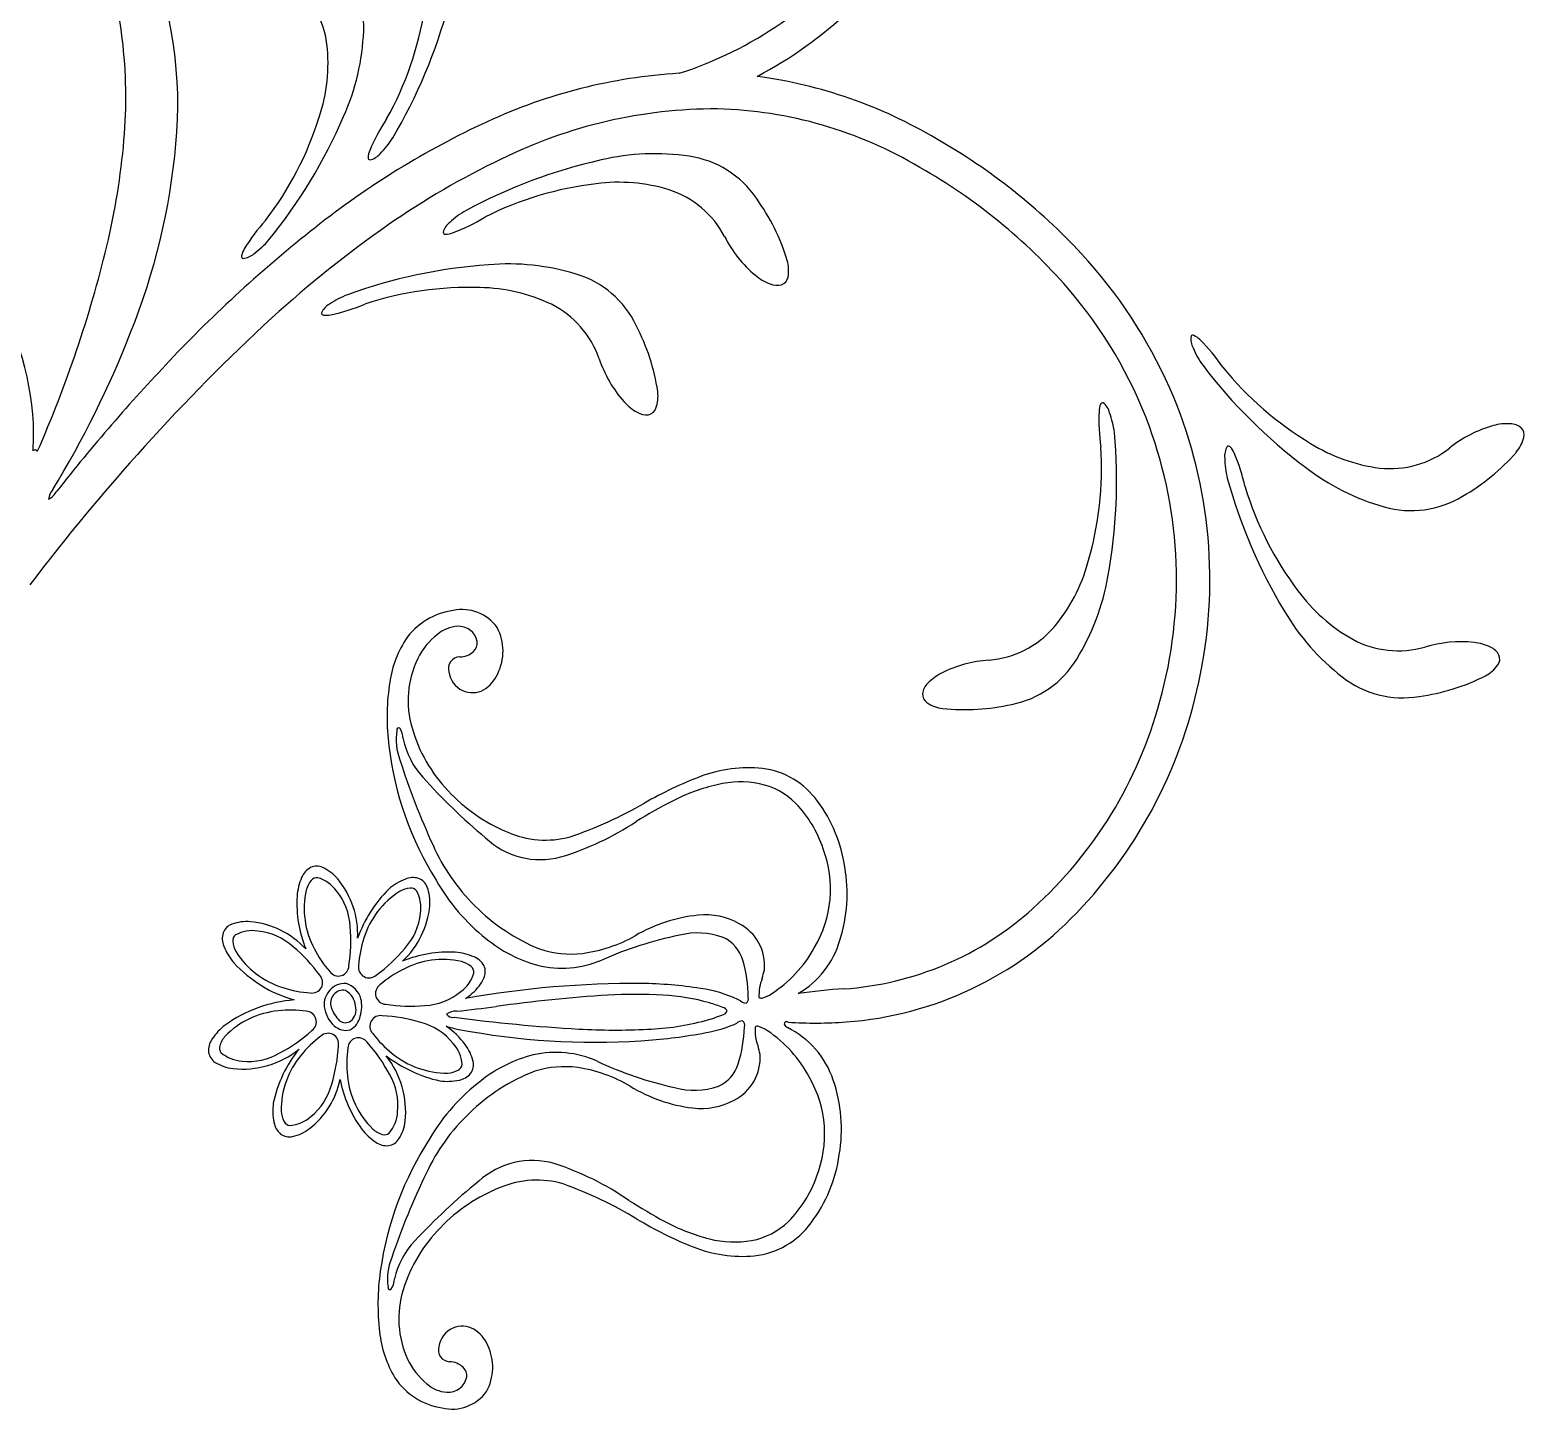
# Model space of a CAD drawing. Extents: x -4 to 4, y -4.07 to 4.07.
# Drawn here: x 1.627 to 2.665, y -3.576 to -2.617 of the extents above; entities that cross this region are included whole.
import ezdxf

# ---------------------------------------------------------------- set-up
doc = ezdxf.new("R2010")
doc.units = 0

msp = doc.modelspace()

# ---------------------------------------------------------------- linework, layer by layer
at = {"color": 7, "linetype": 'CONTINUOUS'}
for centre, radius, start, end in [((1.429192, -2.655312), 0.264016, 6.959876, 28.381586), ((1.99821, -2.393946), 0.288712, 297.657873, 329.199304), ((1.436561, -2.669545), 0.293287, 354.66523, 381.736694), ((1.99447, -2.388274), 0.272463, 287.880464, 321.196872), ((1.790771, -2.615101), 0.068261, 357.527868, 405.04205), ((1.767586, -2.63566), 0.066414, 7.173429, 51.708872), ((1.672757, -2.566801), 0.231375, 330.905734, 351.031807), ((1.565438, -2.506195), 0.364814, 329.301557, 345.102256), ((1.358697, -2.664217), 0.33507, 354.897983, 367.010708), ((1.697437, -2.61167), 0.161658, 335.931077, 357.739851), ((1.714758, -2.640381), 0.119432, 341.64002, 366.256131), ((2.100284, -3.016391), 0.369479, 93.438302, 114.90363), ((2.087992, -2.977455), 0.330758, 59.288066, 82.314224), ((1.607346, -2.608773), 0.231365, 322.462468, 342.589678), ((1.510058, -2.533053), 0.364837, 320.85971, 336.659497), ((2.103924, -3.009117), 0.336844, 89.850791, 116.318873), ((2.097505, -2.960251), 0.28807, 59.120248, 88.548644), ((2.192067, -3.216904), 0.589998, 114.788434, 128.452848), ((1.984724, -2.752379), 0.131881, 146.352761, 157.135884), ((1.182632, -2.64954), 0.511744, 346.656884, 355.014236), ((1.262667, -2.653908), 0.467882, 338.193867, 354.738445), ((1.828829, -2.661066), 0.059282, 314.413675, 328.047715), ((2.047475, -3.060671), 0.423065, 42.861142, 60.326302), ((1.863539, -2.7063), 0.001456, 171.080878, 261.995923), ((1.875745, -2.706532), 0.013652, 156.720536, 178.077042), ((1.860573, -2.695495), 0.012554, 282.714043, 320.903603), ((2.189347, -3.200816), 0.54661, 115.435727, 124.978206), ((2.103457, -3.063835), 0.364823, 102.574162, 118.374405), ((2.06123, -2.865081), 0.161657, 81.493781, 103.302555), ((2.075294, -2.772749), 0.06826, 34.191839, 81.705801), ((2.051125, -3.056003), 0.394163, 41.113956, 60.477724), ((2.047249, -2.954135), 0.231371, 96.644486, 116.770787), ((2.03626, -2.842702), 0.119431, 72.977801, 97.593912), ((2.050767, -2.791685), 0.066412, 27.524456, 72.060341), ((2.013339, -2.820223), 0.146253, 16.956002, 35.935837), ((1.888672, -2.838134), 0.131875, 137.910724, 148.694304), ((1.959389, -2.79437), 0.05928, 119.629651, 133.264376), ((1.874476, -2.63491), 0.131874, 290.540085, 301.323666), ((2.402791, -3.487817), 0.933205, 128.240986, 136.666314), ((2.336164, -3.411768), 0.803623, 124.932976, 132.313329), ((1.915601, -2.757857), 0.001456, 185.687864, 276.598619), ((1.926276, -2.761258), 0.012553, 126.772829, 164.964172), ((1.915864, -2.745652), 0.013652, 269.596828, 290.953561), ((2.186753, -2.721712), 0.086523, 207.001676, 229.923012), ((0.846224, -2.564964), 0.858602, 336.274313, 346.346152), ((1.78761, -2.776789), 0.013652, 148.276482, 169.633669), ((1.747879, -2.724928), 0.059281, 305.969906, 319.604174), ((1.77557, -2.774767), 0.001456, 162.642051, 253.554562), ((1.774223, -2.763644), 0.012554, 274.272234, 312.462239), ((1.971717, -3.144467), 0.364816, 94.082492, 109.882963), ((1.959303, -2.941661), 0.161654, 73.002314, 94.811315), ((2.129555, -2.78439), 0.024643, 348.972468, 376.068566), ((2.105307, -3.005505), 0.34315, 23.942908, 42.677808), ((1.416672, -2.904571), 0.213472, 5.425427, 33.620579), ((1.986846, -2.85242), 0.068261, 25.699841, 73.213803), ((2.154517, -2.759621), 0.036762, 230.327532, 248.856389), ((2.146705, -2.787739), 0.007168, 291.099894, 349.025436), ((1.869018, -2.85669), 0.059281, 111.13573, 124.770227), ((1.932323, -3.027672), 0.231368, 88.152409, 108.279164), ((1.937911, -2.915841), 0.119431, 64.48602, 89.102132), ((2.146006, -2.782798), 0.012083, 246.858379, 285.749864), ((2.111079, -3.001521), 0.313173, 20.298502, 40.816816), ((1.841159, -2.819051), 0.012554, 118.277944, 156.467504), ((1.808584, -2.686435), 0.131876, 282.048141, 292.831493), ((1.959792, -2.867526), 0.066412, 19.03263, 63.568515), ((2.757257, -3.858349), 1.417372, 132.748136, 142.879675), ((1.831103, -2.814109), 0.001456, 177.191439, 268.107264), ((1.833165, -2.802077), 0.013651, 261.107617, 282.46435), ((1.918561, -2.890224), 0.146253, 8.464432, 27.444267), ((1.034825, -2.567491), 0.711536, 328.727922, 338.548362), ((2.446159, -2.832295), 0.012554, 170.724248, 208.914922), ((2.43503, -2.830999), 0.001456, 59.082243, 149.994753), ((2.430245, -2.84223), 0.013651, 44.734341, 66.091074), ((2.346928, -2.926112), 0.131879, 34.362424, 45.145776), ((2.489969, -2.815753), 0.059281, 202.422826, 216.057323), ((2.683488, -3.756367), 1.32167, 136.548929, 141.739497), ((2.104621, -2.818401), 0.086524, 198.509785, 221.431121), ((2.732215, -2.629501), 0.364834, 217.311682, 233.111697), ((2.635824, -2.706326), 0.231383, 218.915715, 239.041333), ((2.038793, -2.871946), 0.024643, 340.480012, 367.575884), ((2.115038, -2.999354), 0.331765, 348.635618, 383.654038), ((1.410438, -2.898367), 0.219196, 356.963114, 363.656566), ((2.067139, -2.851136), 0.036761, 221.835065, 240.364149), ((2.055299, -2.8728), 0.012083, 238.367947, 277.259655), ((2.055261, -2.877791), 0.007168, 282.607117, 340.53223), ((2.501542, -2.888251), 0.131877, 177.482522, 188.266102), ((2.383435, -2.88296), 0.013652, 156.537715, 177.894221), ((2.372308, -2.877936), 0.001456, 72.634628, 163.545578), ((2.364998, -2.886426), 0.012553, 13.713025, 51.90526), ((2.321566, -2.903922), 0.059274, 6.568684, 20.204551), ((2.110019, -2.999773), 0.313567, 344.452868, 379.931877), ((2.667253, -2.975583), 0.086524, 105.763182, 128.684518), ((2.653485, -2.927762), 0.036762, 86.829305, 105.358162), ((2.655271, -2.903138), 0.012084, 49.937987, 88.829472), ((2.657943, -2.898922), 0.007169, 346.660263, 404.585805), ((2.017198, -2.930953), 0.364823, 349.517232, 365.317704), ((2.579922, -2.803361), 0.119431, 238.092074, 262.708412), ((2.640934, -2.894913), 0.024643, 319.618208, 346.714306), ((1.63071, -2.910745), 0.001581, 11.510488, 151.054724), ((2.140152, -2.922198), 0.231369, 343.587202, 363.713958), ((2.46961, -2.913397), 0.012554, 148.72913, 186.919582), ((2.516425, -2.914466), 0.059279, 180.428402, 194.063127), ((2.459776, -2.908028), 0.001456, 37.089712, 128.002807), ((2.451133, -2.916649), 0.013652, 22.73855, 44.09551), ((2.342467, -2.963219), 0.131876, 12.36682, 23.150172), ((2.572137, -2.855824), 0.066413, 263.625804, 308.161909), ((2.549778, -2.814405), 0.146258, 299.750246, 318.729853), ((2.611892, -2.793248), 0.161656, 232.383374, 254.192376), ((1.651086, -2.944304), 0.01101, 137.394683, 175.800178), ((2.81079, -2.832504), 0.364825, 195.316086, 211.116329), ((2.69264, -2.867639), 0.231372, 196.91955, 217.046078), ((1.632707, -2.930439), 0.01501, 299.536032, 330.018558), ((2.586693, -2.88318), 0.068261, 253.980148, 301.49433), ((2.246985, -2.95573), 0.119431, 319.920523, 344.536861), ((2.216612, -2.969939), 0.161658, 328.436716, 350.24549), ((2.604473, -2.936668), 0.11943, 216.096586, 240.712924), ((1.927466, -3.049922), 0.029787, 35.266442, 102.130696), ((1.927792, -3.068843), 0.048493, 97.804696, 145.127683), ((2.637903, -2.939265), 0.161655, 210.387685, 232.196686), ((1.954106, -3.082445), 0.077955, 147.984836, 172.942076), ((1.939127, -3.074973), 0.047364, 127.505547, 154.015012), ((1.925413, -3.05479), 0.023046, 93.138464, 131.010349), ((1.924886, -3.044942), 0.013184, 10.990406, 93.196503), ((1.920422, -3.049017), 0.035344, 333.606437, 387.452179), ((2.288243, -2.989057), 0.066413, 274.46674, 319.002624), ((2.577605, -2.982397), 0.066412, 241.630568, 286.166452), ((1.925498, -3.038471), 0.014603, 270.97534, 311.526123), ((1.929215, -3.043149), 0.008643, 313.637419, 364.78175), ((2.620944, -3.129062), 0.086524, 83.767448, 106.688784), ((2.626088, -3.079566), 0.036762, 64.834075, 83.362932), ((2.636967, -3.057402), 0.012084, 27.941283, 66.832768), ((2.641023, -3.054494), 0.007168, 324.662447, 382.587989), ((1.957805, -3.083565), 0.06792, 154.402897, 196.096156), ((1.925912, -3.061205), 0.008134, 91.161081, 196.005543), ((2.299367, -3.141586), 0.086523, 93.944147, 116.86571), ((2.29606, -3.019043), 0.068261, 281.13504, 328.649001), ((2.626755, -3.044406), 0.024643, 297.621984, 324.718081), ((1.934962, -3.060998), 0.017046, 188.2617, 244.575968), ((1.929658, -3.054948), 0.024465, 300.893973, 336.43406), ((2.25912, -3.08017), 0.012084, 133.800662, 172.691924), ((2.277112, -3.097078), 0.036763, 117.27141, 135.800267), ((2.117872, -3.003044), 0.328273, 316.070846, 349.169581), ((2.580856, -3.013213), 0.06826, 231.984536, 279.498717), ((2.572386, -2.935619), 0.146256, 277.754819, 296.734426), ((2.035631, -3.095049), 0.16043, 172.052355, 187.141703), ((1.93448, -3.061585), 0.01631, 245.22056, 298.328307), ((2.254299, -3.078878), 0.007169, 178.043409, 235.968092), ((2.264098, -3.064409), 0.024643, 235.91451, 263.010608), ((2.276645, -2.943444), 0.146254, 263.898519, 282.878581), ((2.123914, -3.006286), 0.298446, 312.074991, 344.942523), ((1.993792, -3.073223), 0.105363, 196.074121, 223.695964), ((2.103145, -3.087578), 0.228351, 186.895606, 211.904934), ((2.126425, -3.225457), 0.095385, 84.240729, 110.300998), ((2.128838, -3.1862), 0.056106, 35.934616, 82.669774), ((2.193233, -3.397625), 0.280054, 110.899192, 119.805117), ((2.002946, -3.067669), 0.115842, 222.554393, 247.496685), ((1.907997, -2.901513), 0.292212, 288.848602, 299.98386), ((2.092717, -3.213919), 0.101628, 8.362993, 36.636922), ((1.985261, -3.114476), 0.065849, 246.124743, 285.087471), ((1.85287, -3.222358), 0.040325, 156.50455, 175.710843), ((1.828684, -3.21148), 0.013811, 118.736125, 157.887165), ((1.82624, -3.208769), 0.010293, 65.114706, 114.058174), ((1.817992, -3.226737), 0.030064, 40.304959, 65.265596), ((1.794095, -3.245991), 0.060747, 357.550456, 399.574375), ((1.902701, -3.244987), 0.040321, 111.504561, 130.712675), ((1.893292, -3.220195), 0.01381, 73.734118, 112.887606), ((1.89348, -3.216552), 0.010294, 20.112616, 69.054552), ((2.086762, -3.217422), 0.10806, 342.549148, 369.741289), ((1.940167, -3.278686), 0.09053, 134.777695, 160.581157), ((1.874942, -3.223426), 0.030065, 355.304939, 380.26467), ((2.030856, -3.139086), 0.13987, 209.642461, 231.573644), ((1.897181, -3.224094), 0.084656, 176.782228, 202.096786), ((1.844829, -3.220281), 0.060338, 313.048934, 354.669699), ((2.177422, -3.065856), 0.218373, 273.965974, 312.127451), ((1.777793, -3.267015), 0.030066, 85.306957, 110.266235), ((1.774647, -3.297128), 0.06034, 43.048241, 84.669227), ((2.176038, -3.061582), 0.245777, 274.234962, 316.4917), ((1.774563, -3.248664), 0.013811, 163.737018, 202.889839), ((1.770918, -3.248476), 0.010294, 110.112479, 159.05529), ((2.004776, -3.175097), 0.09547, 230.403631, 254.819001), ((2.132413, -3.508315), 0.26744, 101.642071, 113.838899), ((2.091033, -3.297054), 0.052217, 70.117499, 103.949796), ((2.09792, -3.270954), 0.025443, 16.263693, 64.70523), ((1.799357, -3.239253), 0.040325, 201.505352, 220.712101), ((1.917866, -3.342838), 0.08468, 86.785983, 112.092617), ((1.919598, -3.298504), 0.040326, 66.504778, 85.710616), ((2.127451, -3.231111), 0.065143, 300.872107, 343.303126), ((1.835054, -3.204983), 0.089776, 222.431273, 254.305444), ((1.930476, -3.274316), 0.013811, 28.736014, 67.887276), ((1.933186, -3.271872), 0.010294, 335.113303, 384.056333), ((1.996812, -3.199615), 0.069733, 255.859315, 293.236226), ((2.034603, -3.289736), 0.091487, 0.190558, 16.450578), ((1.846143, -3.294588), 0.014654, 87.436842, 186.017388), ((1.842271, -3.294547), 0.015284, 14.833896, 72.769536), ((2.047743, -3.951502), 0.671552, 89.643717, 100.115135), ((1.915217, -3.263625), 0.030065, 310.306792, 335.266296), ((2.048635, -3.563847), 0.283903, 81.002837, 89.337301), ((1.844692, -3.293454), 0.008771, 78.722075, 200.43346), ((1.839366, -3.29702), 0.014059, 6.193033, 59.946424), ((1.904747, -3.253615), 0.044497, 304.266206, 312.251151), ((2.080406, -3.374379), 0.091813, 65.171061, 82.095198), ((2.123063, -3.29071), 0.003285, 298.731009, 382.898745), ((2.210738, -3.609886), 0.326688, 93.195805, 98.778976), ((1.817724, -3.385199), 0.094045, 94.241415, 125.762608), ((1.85253, -3.293457), 0.021129, 187.252159, 228.471948), ((1.85695, -3.290239), 0.021418, 197.040271, 226.768881), ((1.843578, -3.298177), 0.010124, 309.543707, 375.308605), ((1.834694, -3.295844), 0.022951, 342.732528, 373.120259), ((2.098446, -3.329833), 0.043872, 59.51993, 62.123109), ((2.125474, -3.285757), 0.007878, 232.699588, 263.940763), ((1.787268, -3.340907), 0.040322, 127.428714, 146.635917), ((1.846478, -3.301186), 0.011347, 225.4763, 285.627838), ((1.846244, -3.300798), 0.006417, 231.852118, 306.086729), ((1.843413, -3.300157), 0.013432, 297.11211, 349.276101), ((1.943325, -3.218819), 0.094799, 253.467741, 258.92127), ((1.886344, -3.353542), 0.053128, 35.848225, 55.612878), ((2.078283, -3.214192), 0.101645, 278.85182, 291.980862), ((2.096543, -3.26928), 0.043882, 296.800256, 299.402977), ((2.122741, -3.313864), 0.007877, 94.978776, 126.222426), ((2.031966, -3.308172), 0.091483, 342.46768, 358.728156), ((2.120424, -3.308867), 0.003286, 336.028148, 420.188098), ((2.152779, -3.308137), 0.001666, 52.548067, 184.464933), ((2.155433, -3.306432), 0.004689, 203.040555, 243.325672), ((2.125639, -3.366903), 0.062724, 18.433566, 63.80418), ((2.173086, -3.01867), 0.28879, 266.169326, 274.190438), ((1.76494, -3.326603), 0.013811, 145.252942, 184.404873), ((2.019716, -2.815907), 0.504887, 259.199926, 273.619406), ((2.029534, -2.962654), 0.357814, 273.533804, 280.367165), ((1.761334, -3.326039), 0.010294, 189.085334, 238.027488), ((1.774513, -3.276112), 0.063352, 264.208924, 308.60579), ((1.882709, -3.381292), 0.088401, 140.965606, 168.142833), ((1.825164, -3.369221), 0.062985, 354.111441, 398.178283), ((1.933145, -3.253408), 0.096589, 232.746884, 257.236573), ((1.905662, -3.34087), 0.030066, 12.874053, 37.83333), ((1.999977, -3.422224), 0.095468, 104.098983, 128.51458), ((1.992477, -3.397562), 0.069733, 65.681535, 103.058222), ((1.771872, -3.30931), 0.030064, 237.872959, 262.833143), ((1.924944, -3.336491), 0.010293, 324.084869, 373.027898), ((2.133878, -3.091486), 0.26743, 245.079379, 257.276435), ((2.094913, -3.328145), 0.025444, 294.213367, 342.654028), ((1.78515, -3.334506), 0.058727, 308.085136, 348.030682), ((1.92595, -3.330818), 0.084846, 190.778201, 216.294234), ((2.025369, -3.458719), 0.139865, 127.343788, 149.275652), ((1.917119, -3.307638), 0.040323, 262.428396, 281.635145), ((1.922793, -3.333543), 0.01381, 280.252927, 319.405525), ((2.08852, -3.301919), 0.052217, 254.968418, 288.800491), ((2.085489, -3.381309), 0.105373, 350.404225, 378.96138), ((1.836167, -3.368441), 0.040324, 172.429338, 191.635631), ((1.810261, -3.374116), 0.013811, 190.251526, 229.403233), ((1.802934, -3.356986), 0.030064, 282.874769, 307.834726), ((1.889587, -3.356534), 0.040324, 217.428697, 236.635445), ((1.857987, -3.371933), 0.030065, 327.875024, 352.834755), ((1.807312, -3.376266), 0.010293, 234.084431, 283.028336), ((1.875281, -3.378864), 0.01381, 235.252437, 274.404813), ((2.096674, -3.511584), 0.228348, 147.013337, 172.022665), ((1.874717, -3.38247), 0.010294, 279.084677, 328.028145), ((2.08691, -3.384275), 0.103513, 323.252178, 351.892366), ((1.996118, -3.529597), 0.115839, 111.421199, 136.363718), ((1.97932, -3.482466), 0.065848, 73.829698, 112.792871), ((1.898055, -3.693925), 0.292202, 58.934472, 70.069959), ((2.192602, -3.203298), 0.280052, 239.112465, 248.01839), ((2.124065, -3.413064), 0.056523, 276.365346, 324.101369), ((1.987071, -3.523871), 0.105361, 135.222579, 162.844648), ((2.122553, -3.374172), 0.095384, 248.617442, 274.677936), ((2.029318, -3.502841), 0.160432, 171.776572, 186.865691), ((1.951288, -3.512853), 0.06792, 162.82203, 204.514845), ((1.927551, -3.534389), 0.01631, 60.591179, 113.69784), ((1.947569, -3.513903), 0.077956, 185.976177, 210.932737), ((1.928022, -3.534984), 0.017046, 114.343289, 170.656479), ((1.922605, -3.540933), 0.024464, 22.484313, 58.025295), ((1.918977, -3.534607), 0.008134, 162.914647, 267.757449), ((1.913258, -3.546688), 0.035344, 331.466535, 385.311409), ((1.932449, -3.521091), 0.047362, 204.904034, 231.413499), ((1.918135, -3.557328), 0.014603, 47.394197, 87.945424), ((1.921939, -3.552721), 0.008643, 354.136576, 405.280907), ((1.921002, -3.527004), 0.048493, 213.790631, 261.113179), ((1.91836, -3.541006), 0.023051, 227.910153, 265.775348), ((1.917645, -3.550847), 0.013183, 265.722999, 347.929096), ((1.920318, -3.545917), 0.029786, 256.787757, 323.652642)]:
    msp.add_arc(centre, radius, start, end, dxfattribs=at)
at = {"color": 1, "linetype": 'CONTINUOUS'}
for centre, radius, start, end in [((1.88331, -3.103677), 0.001399, 56.843928, 198.397628), ((1.870655, -3.11096), 0.015861, 3.834977, 32.208214), ((1.921834, -3.110304), 0.040328, 171.176268, 200.836821), ((1.939629, -3.099601), 0.054137, 190.965823, 223.015078), ((2.371197, -2.969564), 0.511149, 197.662207, 204.792313), ((2.211381, -2.858743), 0.417249, 221.740963, 230.07886), ((2.134884, -3.272633), 0.134267, 103.0348, 117.238545), ((2.120748, -3.209629), 0.0697, 79.095513, 103.395314), ((2.123419, -3.190806), 0.05072, 45.139853, 78.035897), ((2.263574, -3.521541), 0.414475, 117.307073, 121.304996), ((2.099772, -3.212096), 0.082509, 18.191136, 43.928293), ((1.938918, -3.003176), 0.197277, 286.785623, 303.644113), ((2.030838, -3.129406), 0.135153, 203.780751, 225.573627), ((1.981642, -3.13869), 0.055227, 226.489658, 284.95093), ((2.103617, -3.21442), 0.079655, 329.126415, 380.64397), ((2.030756, -3.133121), 0.132468, 224.474001, 248.010971), ((2.102807, -3.341753), 0.109856, 96.017381, 120.154234), ((2.096127, -3.281018), 0.048756, 60.814603, 95.692418), ((2.104721, -3.26747), 0.03275, 354.528956, 422.382489), ((1.997589, -3.158404), 0.101542, 277.525378, 299.52128), ((2.002993, -3.191077), 0.068452, 251.397376, 276.622729), ((2.092603, -3.211081), 0.090865, 303.122014, 330.882982), ((2.164848, -3.288115), 0.031291, 158.118764, 182.417659), ((1.327562, -3.065041), 0.835441, 345.34167, 345.756721), ((2.093608, -4.316557), 1.030543, 93.617279, 97.953594), ((2.047786, -3.624409), 0.336889, 86.734999, 93.266554), ((2.060316, -3.426873), 0.138967, 73.699944, 87.25428), ((2.13516, -3.288331), 0.001923, 215.000432, 302.435161), ((2.123957, -3.255203), 0.036843, 289.394404, 299.776396), ((1.922791, -3.30954), 0.010295, 86.061801, 126.960049), ((1.777547, -1.982962), 1.324374, 276.327064, 277.526139), ((2.068747, -3.396247), 0.107207, 68.268672, 73.430378), ((2.106933, -3.296812), 0.005211, 280.376275, 332.722944), ((2.107781, -3.300663), 0.004057, 21.125779, 80.640281), ((1.920773, -3.298455), 0.005058, 214.417024, 282.60023), ((2.075551, -2.147942), 1.165624, 262.424115, 266.698801), ((2.049262, -3.128886), 0.183022, 272.139985, 284.970216), ((2.065127, -3.192009), 0.117947, 285.445576, 291.24794), ((2.162159, -3.312251), 0.031297, 176.501616, 200.798472), ((2.132474, -3.311474), 0.001923, 56.484434, 143.923901), ((2.120649, -3.344383), 0.03684, 59.141317, 69.524453), ((2.033719, -2.846365), 0.465953, 266.888675, 272.752649), ((2.088464, -3.387908), 0.090867, 28.035228, 55.795067), ((2.101647, -3.331757), 0.032749, 296.535567, 364.38931), ((1.320542, -3.519577), 0.835719, 13.163984, 13.578805), ((2.025161, -3.464685), 0.132468, 110.907496, 134.444239), ((1.998496, -3.406213), 0.068449, 82.295146, 107.520951), ((1.992476, -3.438777), 0.101539, 59.39637, 81.392726), ((2.101137, -3.257449), 0.109857, 238.763909, 262.900534), ((2.09954, -3.384776), 0.079655, 338.274589, 389.79149), ((2.093311, -3.318049), 0.048755, 263.225101, 298.102915), ((2.025166, -3.468396), 0.135145, 133.343804, 155.137815), ((1.97616, -3.458189), 0.055228, 73.966595, 132.428082), ((2.362404, -3.634613), 0.511092, 154.126073, 161.256866), ((1.930884, -3.592871), 0.197277, 55.273583, 72.132073), ((2.095655, -3.387028), 0.082506, 314.989405, 340.727014), ((2.200579, -3.742423), 0.417254, 128.839997, 137.177665), ((2.265292, -3.080697), 0.414514, 237.613161, 241.610396), ((2.131901, -3.327164), 0.134266, 241.679487, 255.883232), ((2.118894, -3.408759), 0.05072, 280.882073, 313.778117), ((1.933417, -3.496477), 0.054136, 135.90207, 167.951325), ((2.11658, -3.389887), 0.069701, 255.522077, 279.821652), ((1.915825, -3.48544), 0.040325, 158.078617, 187.740747), ((1.864671, -3.483818), 0.01586, 326.709747, 355.084112), ((1.877186, -3.491338), 0.001399, 160.516475, 302.069108)]:
    msp.add_arc(centre, radius, start, end, dxfattribs=at)
at = {"color": 2, "linetype": 'CONTINUOUS'}
for centre, radius, start, end in [((1.826661, -3.211761), 0.00532, 85.803088, 140.189131), ((1.819825, -3.230586), 0.02519, 36.724376, 73.330803), ((1.876947, -3.227923), 0.059271, 167.491181, 207.891152), ((1.836963, -3.220091), 0.018568, 140.795343, 164.361114), ((1.807262, -3.242462), 0.042408, 2.569078, 39.435479), ((1.915794, -3.265952), 0.059273, 122.49181, 162.89067), ((1.893058, -3.232139), 0.018567, 95.795253, 119.363518), ((1.891664, -3.218965), 0.00532, 40.797748, 95.183792), ((1.873517, -3.227443), 0.025191, 351.725642, 388.330729), ((1.856237, -3.226956), 0.042409, 317.569075, 354.435029), ((1.773331, -3.250292), 0.00532, 130.797099, 185.184441), ((1.78181, -3.268441), 0.025193, 81.727177, 118.328243), ((1.781323, -3.285718), 0.042408, 47.568528, 84.436045), ((1.740834, -3.250524), 0.109249, 350.948279, 365.232385), ((1.927746, -3.271753), 0.072432, 161.286042, 176.654673), ((1.786505, -3.248899), 0.018567, 185.794764, 209.362575), ((1.82032, -3.22616), 0.059275, 212.492467, 252.889772), ((1.740049, -3.338394), 0.109254, 35.94846, 50.231881), ((1.889512, -3.223569), 0.072443, 206.286112, 221.652462), ((1.803563, -3.185685), 0.109251, 305.949052, 320.232702), ((1.841376, -3.267459), 0.00735, 215.385224, 358.029791), ((1.862685, -3.268754), 0.007351, 170.385319, 313.027011), ((1.914033, -3.322578), 0.05927, 77.491042, 117.891235), ((1.921866, -3.282596), 0.018567, 50.796463, 74.364048), ((1.930196, -3.272294), 0.00532, 355.802438, 410.189781), ((1.823122, -3.279272), 0.00735, 260.383084, 403.029163), ((1.918381, -3.335133), 0.072429, 116.285434, 131.654977), ((1.911369, -3.265457), 0.025191, 306.725046, 343.330133), ((1.826118, -3.214219), 0.072423, 251.284946, 266.655858), ((1.874498, -3.28701), 0.00735, 125.382924, 268.02976), ((1.899495, -3.252896), 0.042407, 272.568408, 309.436149), ((1.805094, -3.358026), 0.059271, 95.250164, 135.650135), ((1.808313, -3.370942), 0.072455, 81.487456, 96.850839), ((1.81875, -3.30663), 0.00735, 305.113344, 447.755187), ((1.89143, -3.186459), 0.109257, 260.950237, 275.233202), ((1.870619, -3.309616), 0.00735, 80.114613, 222.753279), ((1.86653, -3.411486), 0.109243, 72.907152, 87.192172), ((1.888072, -3.348138), 0.042406, 38.704082, 75.570929), ((1.776674, -3.328829), 0.018566, 138.77444, 162.342705), ((1.749605, -3.231696), 0.109252, 297.907223, 312.190644), ((1.872264, -3.37478), 0.07243, 126.483594, 141.852909), ((1.834188, -3.321942), 0.00735, 350.112061, 492.753602), ((1.855307, -3.325053), 0.00735, 35.110503, 177.7587), ((1.780381, -3.394197), 0.109245, 27.907938, 42.192501), ((1.923446, -3.271546), 0.072416, 216.484746, 231.857027), ((1.902274, -3.338284), 0.02519, 4.80911, 41.414197), ((1.764068, -3.324757), 0.005319, 162.952928, 217.343085), ((1.776096, -3.308738), 0.025193, 229.811836, 266.413126), ((1.77917, -3.291729), 0.042409, 263.705525, 300.570585), ((1.860881, -3.367945), 0.059278, 140.251906, 180.646101), ((1.732307, -3.317849), 0.109253, 342.907141, 357.190334), ((1.919589, -3.335491), 0.072424, 171.48373, 186.853501), ((1.916621, -3.28293), 0.059271, 230.249464, 270.648325), ((1.916068, -3.32367), 0.018567, 273.778442, 297.345573), ((1.922103, -3.335463), 0.00532, 297.958363, 352.342457), ((1.795665, -3.339394), 0.042407, 308.704225, 345.571519), ((1.906711, -3.338708), 0.059278, 185.251335, 225.646641), ((1.84041, -3.364632), 0.042405, 353.703152, 390.571786), ((1.820134, -3.36739), 0.018568, 183.779233, 207.346364), ((1.805519, -3.353598), 0.025189, 274.809406, 311.416503), ((1.857418, -3.367708), 0.025191, 319.810042, 356.414235), ((1.80834, -3.373425), 0.00532, 207.95459, 262.339551), ((1.877506, -3.367128), 0.018567, 228.778676, 252.346714), ((1.873435, -3.379735), 0.00532, 252.956418, 307.342678)]:
    msp.add_arc(centre, radius, start, end, dxfattribs=at)

doc.saveas('drawing.dxf')
